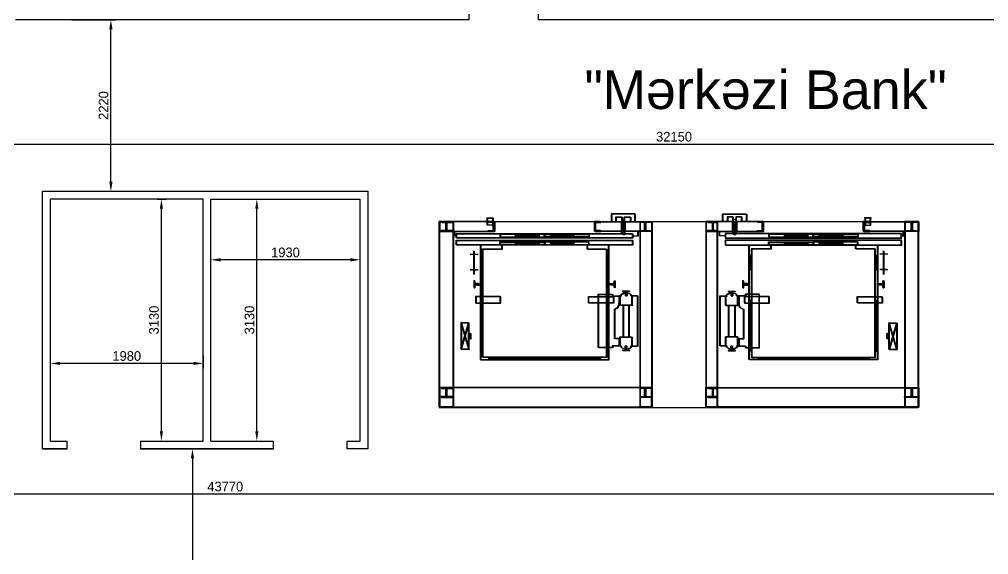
# Model space of a CAD drawing. Header units: millimetres. Extents: x 1179129 to 1254729, y -52846 to 614.
# Drawn here: x 1205287 to 1217835, y -29278 to -22354 of the extents above; entities that cross this region are included whole.
import ezdxf

# ---------------------------------------------------------------- set-up
doc = ezdxf.new("R2010")
doc.units = ezdxf.units.MM

msp = doc.modelspace()

# ---------------------------------------------------------------- linework, layer by layer
at = {"color": 0, "lineweight": -2, "transparency": 16777216}
for p, q in [((1205966, -22358), (1206534, -22358)), ((1206472, -24453), (1206472, -22483)), ((1197812, -23967), (1229712, -23967)), ((1205966, -24578), (1206534, -24578)), ((1207071, -24678), (1207188, -24678)), ((1208203, -24678), (1208424, -24678)), ((1207126, -27683), (1207126, -24803)), ((1208361, -27683), (1208361, -24803)), ((1207767, -25442), (1207767, -25401)), ((1209572, -25464), (1207892, -25464)), ((1209697, -25442), (1209697, -25401)), ((1205687, -26702), (1205687, -26867)), ((1207667, -26702), (1207667, -26867)), ((1207542, -26804), (1205812, -26804)), ((1207071, -27808), (1207188, -27808)), ((1208203, -27808), (1208424, -27808)), ((1207293, -27908), (1207590, -27908)), ((1207528, -28033), (1207528, -31613)), ((1186192, -28493), (1229712, -28493))]:
    msp.add_line(p, q, dxfattribs=at)
for p, q in [((1210722, -24969), (1210897, -24969)), ((1210722, -27366), (1210722, -24969)), ((1211317, -24969), (1210722, -24969)), ((1210722, -24969), (1210722, -25094)), ((1210897, -24969), (1210747, -24969)), ((1210747, -24969), (1210747, -24979)), ((1210897, -24969), (1210897, -27366)), ((1210897, -24979), (1210897, -24969)), ((1211432, -24969), (1211317, -24969)), ((1211333, -24922), (1211421, -24922)), ((1211333, -24922), (1211421, -24922)), ((1211342, -25014), (1211342, -24922)), ((1211342, -24925), (1211429, -24925)), ((1211342, -24925), (1211429, -24925)), ((1211350, -25018), (1211350, -24925)), ((1211357, -24979), (1211357, -24969)), ((1211357, -24969), (1211432, -24969)), ((1211412, -24928), (1211412, -25014)), ((1211420, -24932), (1211420, -25018)), ((1211432, -25094), (1211432, -24969)), ((1211432, -24969), (1211432, -25094)), ((1212732, -25094), (1212732, -24969)), ((1212732, -24969), (1213472, -24969)), ((1212807, -24969), (1212732, -24969)), ((1212732, -24969), (1212732, -25094)), ((1212807, -24979), (1212807, -24969)), ((1213255, -24869), (1212948, -24869)), ((1212948, -24869), (1212948, -24969)), ((1213263, -24873), (1212956, -24873)), ((1212956, -24873), (1212956, -24973)), ((1213009, -24969), (1213009, -24908)), ((1213009, -24908), (1213084, -24908)), ((1213017, -24973), (1213017, -24911)), ((1213017, -24911), (1213093, -24911)), ((1213127, -24969), (1213077, -24969)), ((1213077, -24969), (1213077, -25094)), ((1213127, -25094), (1213077, -24969)), ((1213077, -25094), (1213127, -24969)), ((1213083, -25094), (1213083, -24969)), ((1213084, -24908), (1213084, -24969)), ((1213084, -24941), (1213119, -24941)), ((1213093, -24911), (1213093, -24973)), ((1213093, -24944), (1213127, -24944)), ((1213102, -24969), (1213102, -25094)), ((1213119, -24970), (1213119, -24908)), ((1213119, -24908), (1213194, -24908)), ((1213121, -25094), (1213121, -24969)), ((1213127, -24973), (1213127, -24911)), ((1213127, -24911), (1213203, -24911)), ((1213127, -25094), (1213127, -24969)), ((1213194, -24908), (1213194, -24969)), ((1213203, -24911), (1213203, -24973)), ((1213255, -24969), (1213255, -24869)), ((1213263, -24973), (1213263, -24873)), ((1213322, -24969), (1213472, -24969)), ((1213322, -27366), (1213322, -24969)), ((1213322, -24979), (1213322, -24969)), ((1213322, -24969), (1213447, -24969)), ((1213447, -24969), (1213447, -24979)), ((1213472, -24969), (1213472, -25094)), ((1213472, -24969), (1213472, -27366)), ((1214912, -24969), (1214172, -24969)), ((1214172, -24969), (1214172, -25094)), ((1214322, -24969), (1214172, -24969)), ((1214172, -24969), (1214172, -27366)), ((1214322, -24969), (1214197, -24969)), ((1214197, -24969), (1214197, -24979)), ((1214322, -27366), (1214322, -24969)), ((1214322, -24979), (1214322, -24969)), ((1214389, -24969), (1214389, -24869)), ((1214389, -24869), (1214696, -24869)), ((1214397, -24973), (1214397, -24873)), ((1214397, -24873), (1214704, -24873)), ((1214525, -24908), (1214450, -24908)), ((1214450, -24908), (1214450, -24969)), ((1214534, -24911), (1214458, -24911)), ((1214458, -24911), (1214458, -24973)), ((1214517, -24969), (1214567, -24969)), ((1214517, -25094), (1214517, -24969)), ((1214517, -25094), (1214567, -24969)), ((1214567, -25094), (1214517, -24969)), ((1214523, -25094), (1214523, -24969)), ((1214525, -24970), (1214525, -24908)), ((1214560, -24941), (1214525, -24941)), ((1214534, -24973), (1214534, -24911)), ((1214568, -24944), (1214534, -24944)), ((1214543, -24969), (1214543, -25094)), ((1214635, -24908), (1214560, -24908)), ((1214560, -24908), (1214560, -24969)), ((1214561, -25094), (1214561, -24969)), ((1214567, -24969), (1214567, -25094)), ((1214644, -24911), (1214568, -24911)), ((1214568, -24911), (1214568, -24973)), ((1214635, -24969), (1214635, -24908)), ((1214644, -24973), (1214644, -24911)), ((1214696, -24869), (1214696, -24969)), ((1214704, -24873), (1214704, -24973)), ((1214837, -24979), (1214837, -24969)), ((1214837, -24969), (1214912, -24969)), ((1214912, -25094), (1214912, -24969)), ((1214912, -24969), (1214912, -25094)), ((1216212, -25094), (1216212, -24969)), ((1216212, -24969), (1216327, -24969)), ((1216287, -24969), (1216212, -24969)), ((1216212, -24969), (1216212, -25094)), ((1216311, -24922), (1216223, -24922)), ((1216311, -24922), (1216223, -24922)), ((1216319, -24925), (1216232, -24925)), ((1216319, -24925), (1216232, -24925)), ((1216232, -24928), (1216232, -25014)), ((1216240, -24932), (1216240, -25018)), ((1216287, -24979), (1216287, -24969)), ((1216302, -25014), (1216302, -24922)), ((1216310, -25018), (1216310, -24925)), ((1216327, -24969), (1216922, -24969)), ((1216922, -24969), (1216747, -24969)), ((1216747, -24969), (1216747, -27366)), ((1216747, -24979), (1216747, -24969)), ((1216747, -24969), (1216897, -24969)), ((1216897, -24969), (1216897, -24979)), ((1216922, -27366), (1216922, -24969)), ((1216922, -24969), (1216922, -25094)), ((1210722, -25094), (1211432, -25094)), ((1210730, -24973), (1210905, -24973)), ((1210730, -27369), (1210730, -24973)), ((1211325, -24973), (1210730, -24973)), ((1210730, -24973), (1210730, -25098)), ((1210747, -24979), (1210805, -24979)), ((1210805, -25084), (1210747, -25084)), ((1210747, -25084), (1210747, -25094)), ((1210747, -25094), (1210897, -25094)), ((1210905, -24973), (1210755, -24973)), ((1210755, -24973), (1210755, -24983)), ((1210755, -24983), (1210813, -24983)), ((1210813, -25088), (1210755, -25088)), ((1210755, -25088), (1210755, -25098)), ((1210805, -24979), (1210805, -25084)), ((1210813, -24983), (1210813, -25088)), ((1210815, -25084), (1210815, -24979)), ((1210815, -24979), (1210897, -24979)), ((1210897, -25084), (1210815, -25084)), ((1210823, -25088), (1210823, -24983)), ((1210823, -24983), (1210905, -24983)), ((1210905, -25088), (1210823, -25088)), ((1210897, -25094), (1210897, -25084)), ((1210905, -24973), (1210905, -27369)), ((1210905, -24983), (1210905, -24973)), ((1210905, -25098), (1210905, -25088)), ((1210915, -25152), (1210915, -25094)), ((1211440, -24973), (1211325, -24973)), ((1211412, -25014), (1211342, -25014)), ((1211420, -25018), (1211350, -25018)), ((1211422, -24979), (1211357, -24979)), ((1211357, -25084), (1211422, -25084)), ((1211357, -25094), (1211357, -25084)), ((1211432, -25094), (1211357, -25094)), ((1211365, -24983), (1211365, -24973)), ((1211365, -24973), (1211440, -24973)), ((1211430, -24983), (1211365, -24983)), ((1211365, -25088), (1211430, -25088)), ((1211365, -25098), (1211365, -25088)), ((1211422, -25084), (1211422, -24979)), ((1211430, -25088), (1211430, -24983)), ((1211440, -25098), (1211440, -24973)), ((1211440, -24973), (1211440, -25098)), ((1213472, -25094), (1212732, -25094)), ((1212732, -25094), (1212807, -25094)), ((1212740, -25098), (1212740, -24973)), ((1212740, -24973), (1213480, -24973)), ((1212815, -24973), (1212740, -24973)), ((1212740, -24973), (1212740, -25098)), ((1212742, -25084), (1212742, -24979)), ((1212742, -24979), (1212807, -24979)), ((1212807, -25084), (1212742, -25084)), ((1212750, -25088), (1212750, -24983)), ((1212750, -24983), (1212815, -24983)), ((1212815, -25088), (1212750, -25088)), ((1212807, -25094), (1212807, -25084)), ((1212815, -24983), (1212815, -24973)), ((1212815, -25098), (1212815, -25088)), ((1213077, -25094), (1213127, -25094)), ((1213083, -25118), (1213083, -25094)), ((1213135, -24973), (1213085, -24973)), ((1213085, -24973), (1213085, -25098)), ((1213135, -25098), (1213085, -24973)), ((1213085, -25098), (1213135, -24973)), ((1213091, -25098), (1213091, -24973)), ((1213110, -24973), (1213110, -25098)), ((1213121, -25118), (1213121, -25094)), ((1213129, -25098), (1213129, -24973)), ((1213135, -25098), (1213135, -24973)), ((1213295, -25152), (1213295, -25094)), ((1213380, -24979), (1213322, -24979)), ((1213322, -25094), (1213322, -25084)), ((1213322, -25084), (1213380, -25084)), ((1213447, -25094), (1213322, -25094)), ((1213330, -24973), (1213480, -24973)), ((1213330, -27369), (1213330, -24973)), ((1213330, -24983), (1213330, -24973)), ((1213330, -24973), (1213455, -24973)), ((1213388, -24983), (1213330, -24983)), ((1213330, -25098), (1213330, -25088)), ((1213330, -25088), (1213388, -25088)), ((1213380, -25084), (1213380, -24979)), ((1213388, -25088), (1213388, -24983)), ((1213447, -24979), (1213390, -24979)), ((1213390, -24979), (1213390, -25084)), ((1213390, -25084), (1213447, -25084)), ((1213455, -24983), (1213398, -24983)), ((1213398, -24983), (1213398, -25088)), ((1213398, -25088), (1213455, -25088)), ((1213447, -25084), (1213447, -25094)), ((1213455, -24973), (1213455, -24983)), ((1213455, -25088), (1213455, -25098)), ((1213480, -24973), (1213480, -25098)), ((1213480, -24973), (1213480, -27369)), ((1214180, -24973), (1213480, -24973)), ((1214172, -25094), (1214912, -25094)), ((1214920, -24973), (1214180, -24973)), ((1214180, -24973), (1214180, -25098)), ((1214330, -24973), (1214180, -24973)), ((1214180, -24973), (1214180, -27369)), ((1214197, -24979), (1214255, -24979)), ((1214255, -25084), (1214197, -25084)), ((1214197, -25084), (1214197, -25094)), ((1214197, -25094), (1214322, -25094)), ((1214330, -24973), (1214205, -24973)), ((1214205, -24973), (1214205, -24983)), ((1214205, -24983), (1214263, -24983)), ((1214263, -25088), (1214205, -25088)), ((1214205, -25088), (1214205, -25098)), ((1214255, -24979), (1214255, -25084)), ((1214263, -24983), (1214263, -25088)), ((1214265, -25084), (1214265, -24979)), ((1214265, -24979), (1214322, -24979)), ((1214322, -25084), (1214265, -25084)), ((1214273, -25088), (1214273, -24983)), ((1214273, -24983), (1214330, -24983)), ((1214330, -25088), (1214273, -25088)), ((1214322, -25094), (1214322, -25084)), ((1214330, -27369), (1214330, -24973)), ((1214330, -24983), (1214330, -24973)), ((1214330, -25098), (1214330, -25088)), ((1214349, -25152), (1214349, -25094)), ((1214567, -25094), (1214517, -25094)), ((1214523, -25118), (1214523, -25094)), ((1214525, -24973), (1214575, -24973)), ((1214525, -25098), (1214525, -24973)), ((1214525, -25098), (1214575, -24973)), ((1214575, -25098), (1214525, -24973)), ((1214531, -25098), (1214531, -24973)), ((1214551, -24973), (1214551, -25098)), ((1214561, -25118), (1214561, -25094)), ((1214569, -25098), (1214569, -24973)), ((1214575, -24973), (1214575, -25098)), ((1214902, -24979), (1214837, -24979)), ((1214837, -25084), (1214902, -25084)), ((1214837, -25094), (1214837, -25084)), ((1214912, -25094), (1214837, -25094)), ((1214845, -24983), (1214845, -24973)), ((1214845, -24973), (1214920, -24973)), ((1214910, -24983), (1214845, -24983)), ((1214845, -25088), (1214910, -25088)), ((1214845, -25098), (1214845, -25088)), ((1214902, -25084), (1214902, -24979)), ((1214910, -25088), (1214910, -24983)), ((1214920, -25098), (1214920, -24973)), ((1214920, -24973), (1214920, -25098)), ((1216922, -25094), (1216212, -25094)), ((1216212, -25094), (1216287, -25094)), ((1216220, -25098), (1216220, -24973)), ((1216220, -24973), (1216335, -24973)), ((1216295, -24973), (1216220, -24973)), ((1216220, -24973), (1216220, -25098)), ((1216222, -25084), (1216222, -24979)), ((1216222, -24979), (1216287, -24979)), ((1216287, -25084), (1216222, -25084)), ((1216230, -25088), (1216230, -24983)), ((1216230, -24983), (1216295, -24983)), ((1216295, -25088), (1216230, -25088)), ((1216232, -25014), (1216302, -25014)), ((1216240, -25018), (1216310, -25018)), ((1216287, -25094), (1216287, -25084)), ((1216295, -24983), (1216295, -24973)), ((1216295, -25098), (1216295, -25088)), ((1216335, -24973), (1216930, -24973)), ((1216729, -25152), (1216729, -25094)), ((1216830, -24979), (1216747, -24979)), ((1216747, -25094), (1216747, -25084)), ((1216747, -25084), (1216830, -25084)), ((1216897, -25094), (1216747, -25094)), ((1216930, -24973), (1216755, -24973)), ((1216755, -24973), (1216755, -27369)), ((1216755, -24983), (1216755, -24973)), ((1216755, -24973), (1216905, -24973)), ((1216838, -24983), (1216755, -24983)), ((1216755, -25098), (1216755, -25088)), ((1216755, -25088), (1216838, -25088)), ((1216830, -25084), (1216830, -24979)), ((1216838, -25088), (1216838, -24983)), ((1216897, -24979), (1216840, -24979)), ((1216840, -24979), (1216840, -25084)), ((1216840, -25084), (1216897, -25084)), ((1216905, -24983), (1216848, -24983)), ((1216848, -24983), (1216848, -25088)), ((1216848, -25088), (1216905, -25088)), ((1216897, -25084), (1216897, -25094)), ((1216905, -24973), (1216905, -24983)), ((1216905, -25088), (1216905, -25098)), ((1216930, -27369), (1216930, -24973)), ((1216930, -24973), (1216930, -25098)), ((1210730, -25098), (1211440, -25098)), ((1210755, -25098), (1210905, -25098)), ((1210942, -25152), (1210915, -25152)), ((1210923, -25155), (1210923, -25098)), ((1210950, -25155), (1210923, -25155)), ((1210942, -25179), (1210942, -25124)), ((1210942, -25124), (1213222, -25124)), ((1213222, -25179), (1210942, -25179)), ((1210942, -25269), (1210942, -25209)), ((1210942, -25209), (1213222, -25209)), ((1210950, -25183), (1210950, -25128)), ((1210950, -25128), (1213230, -25128)), ((1213230, -25183), (1210950, -25183)), ((1210950, -25273), (1210950, -25213)), ((1210950, -25213), (1213230, -25213)), ((1211440, -25098), (1211365, -25098)), ((1212080, -25133), (1211507, -25133)), ((1211507, -25133), (1211507, -25165)), ((1211507, -25165), (1212080, -25165)), ((1212088, -25137), (1211515, -25137)), ((1211515, -25137), (1211515, -25169)), ((1211515, -25169), (1212088, -25169)), ((1211706, -25133), (1211706, -25165)), ((1211706, -25147), (1212006, -25147)), ((1211706, -25149), (1212006, -25149)), ((1211706, -25152), (1212006, -25152)), ((1211714, -25137), (1211714, -25169)), ((1211714, -25150), (1212014, -25150)), ((1211714, -25153), (1212014, -25153)), ((1211714, -25155), (1212014, -25155)), ((1212006, -25133), (1212006, -25165)), ((1212014, -25137), (1212014, -25169)), ((1212080, -25165), (1212080, -25133)), ((1212085, -25165), (1212085, -25133)), ((1212085, -25133), (1212657, -25133)), ((1212657, -25165), (1212085, -25165)), ((1212088, -25169), (1212088, -25137)), ((1212093, -25169), (1212093, -25137)), ((1212093, -25137), (1212665, -25137)), ((1212665, -25169), (1212093, -25169)), ((1212158, -25133), (1212158, -25165)), ((1212458, -25147), (1212158, -25147)), ((1212158, -25149), (1212458, -25149)), ((1212458, -25152), (1212158, -25152)), ((1212166, -25137), (1212166, -25169)), ((1212466, -25150), (1212166, -25150)), ((1212166, -25153), (1212466, -25153)), ((1212466, -25155), (1212166, -25155)), ((1212458, -25133), (1212458, -25165)), ((1212466, -25137), (1212466, -25169)), ((1212657, -25133), (1212657, -25165)), ((1212665, -25137), (1212665, -25169)), ((1213480, -25098), (1212740, -25098)), ((1212740, -25098), (1212815, -25098)), ((1213085, -25098), (1213135, -25098)), ((1213091, -25121), (1213091, -25098)), ((1213129, -25121), (1213129, -25098)), ((1213222, -25124), (1213222, -25179)), ((1213222, -25152), (1213295, -25152)), ((1213222, -25209), (1213222, -25269)), ((1213230, -25128), (1213230, -25183)), ((1213230, -25155), (1213304, -25155)), ((1213230, -25213), (1213230, -25273)), ((1213304, -25155), (1213304, -25098)), ((1213455, -25098), (1213330, -25098)), ((1214180, -25098), (1214920, -25098)), ((1214205, -25098), (1214330, -25098)), ((1214422, -25152), (1214349, -25152)), ((1214357, -25155), (1214357, -25098)), ((1214430, -25155), (1214357, -25155)), ((1214422, -25124), (1214422, -25179)), ((1216702, -25124), (1214422, -25124)), ((1214422, -25179), (1216702, -25179)), ((1214422, -25209), (1214422, -25269)), ((1216702, -25209), (1214422, -25209)), ((1214430, -25128), (1214430, -25183)), ((1216710, -25128), (1214430, -25128)), ((1214430, -25183), (1216710, -25183)), ((1214430, -25213), (1214430, -25273)), ((1216710, -25213), (1214430, -25213)), ((1214575, -25098), (1214525, -25098)), ((1214531, -25121), (1214531, -25098)), ((1214569, -25121), (1214569, -25098)), ((1214920, -25098), (1214845, -25098)), ((1215560, -25133), (1214987, -25133)), ((1214987, -25133), (1214987, -25165)), ((1214987, -25165), (1215560, -25165)), ((1215568, -25137), (1214995, -25137)), ((1214995, -25137), (1214995, -25169)), ((1214995, -25169), (1215568, -25169)), ((1215186, -25133), (1215186, -25165)), ((1215186, -25147), (1215486, -25147)), ((1215486, -25149), (1215186, -25149)), ((1215186, -25152), (1215486, -25152)), ((1215194, -25137), (1215194, -25169)), ((1215194, -25150), (1215494, -25150)), ((1215494, -25153), (1215194, -25153)), ((1215194, -25155), (1215494, -25155)), ((1215486, -25133), (1215486, -25165)), ((1215494, -25137), (1215494, -25169)), ((1215560, -25165), (1215560, -25133)), ((1215565, -25165), (1215565, -25133)), ((1215565, -25133), (1216137, -25133)), ((1216137, -25165), (1215565, -25165)), ((1215568, -25169), (1215568, -25137)), ((1215573, -25169), (1215573, -25137)), ((1215573, -25137), (1216145, -25137)), ((1216145, -25169), (1215573, -25169)), ((1215638, -25133), (1215638, -25165)), ((1215938, -25147), (1215638, -25147)), ((1215938, -25149), (1215638, -25149)), ((1215938, -25152), (1215638, -25152)), ((1215646, -25137), (1215646, -25169)), ((1215946, -25150), (1215646, -25150)), ((1215946, -25153), (1215646, -25153)), ((1215946, -25155), (1215646, -25155)), ((1215938, -25133), (1215938, -25165)), ((1215946, -25137), (1215946, -25169)), ((1216137, -25133), (1216137, -25165)), ((1216145, -25137), (1216145, -25169)), ((1216930, -25098), (1216220, -25098)), ((1216220, -25098), (1216295, -25098)), ((1216702, -25179), (1216702, -25124)), ((1216702, -25152), (1216729, -25152)), ((1216702, -25269), (1216702, -25209)), ((1216710, -25183), (1216710, -25128)), ((1216710, -25155), (1216738, -25155)), ((1216710, -25273), (1216710, -25213)), ((1216738, -25155), (1216738, -25098)), ((1216905, -25098), (1216755, -25098)), ((1213222, -25269), (1210942, -25269)), ((1213230, -25273), (1210950, -25273)), ((1211251, -25269), (1211251, -26754)), ((1211259, -25273), (1211259, -26758)), ((1211282, -26724), (1211282, -25324)), ((1211282, -25324), (1211532, -25324)), ((1211290, -26728), (1211290, -25328)), ((1211290, -25328), (1211540, -25328)), ((1211507, -25233), (1212080, -25233)), ((1211507, -25265), (1211507, -25233)), ((1212080, -25265), (1211507, -25265)), ((1211515, -25237), (1212088, -25237)), ((1211515, -25269), (1211515, -25237)), ((1212088, -25269), (1211515, -25269)), ((1211532, -25324), (1211532, -25269)), ((1211540, -25328), (1211540, -25273)), ((1211706, -25233), (1211706, -25265)), ((1211706, -25247), (1212006, -25247)), ((1211706, -25249), (1212006, -25249)), ((1211706, -25252), (1212006, -25252)), ((1211714, -25237), (1211714, -25269)), ((1211714, -25250), (1212014, -25250)), ((1211714, -25253), (1212014, -25253)), ((1211714, -25255), (1212014, -25255)), ((1212006, -25233), (1212006, -25265)), ((1212014, -25237), (1212014, -25269)), ((1212080, -25233), (1212080, -25265)), ((1212657, -25233), (1212085, -25233)), ((1212085, -25233), (1212085, -25265)), ((1212085, -25265), (1212657, -25265)), ((1212088, -25237), (1212088, -25269)), ((1212665, -25237), (1212093, -25237)), ((1212093, -25237), (1212093, -25269)), ((1212093, -25269), (1212665, -25269)), ((1212158, -25233), (1212158, -25265)), ((1212458, -25247), (1212158, -25247)), ((1212158, -25249), (1212458, -25249)), ((1212458, -25252), (1212158, -25252)), ((1212166, -25237), (1212166, -25269)), ((1212466, -25250), (1212166, -25250)), ((1212166, -25253), (1212466, -25253)), ((1212466, -25255), (1212166, -25255)), ((1212458, -25233), (1212458, -25265)), ((1212466, -25237), (1212466, -25269)), ((1212632, -25269), (1212632, -25324)), ((1212632, -25324), (1212882, -25324)), ((1212640, -25273), (1212640, -25328)), ((1212640, -25328), (1212890, -25328)), ((1212657, -25265), (1212657, -25233)), ((1212665, -25269), (1212665, -25237)), ((1212882, -25324), (1212882, -25912)), ((1212890, -25328), (1212890, -25916)), ((1212913, -25912), (1212913, -25269)), ((1212921, -25916), (1212921, -25273)), ((1214422, -25269), (1216702, -25269)), ((1214430, -25273), (1216710, -25273)), ((1214731, -25912), (1214731, -25269)), ((1214739, -25916), (1214739, -25273)), ((1215012, -25324), (1214762, -25324)), ((1214762, -25324), (1214762, -25912)), ((1215020, -25328), (1214770, -25328)), ((1214770, -25328), (1214770, -25916)), ((1214987, -25233), (1215560, -25233)), ((1214987, -25265), (1214987, -25233)), ((1215560, -25265), (1214987, -25265)), ((1214995, -25237), (1215568, -25237)), ((1214995, -25269), (1214995, -25237)), ((1215568, -25269), (1214995, -25269)), ((1215012, -25269), (1215012, -25324)), ((1215020, -25273), (1215020, -25328)), ((1215186, -25233), (1215186, -25265)), ((1215186, -25247), (1215486, -25247)), ((1215486, -25249), (1215186, -25249)), ((1215186, -25252), (1215486, -25252)), ((1215194, -25237), (1215194, -25269)), ((1215194, -25250), (1215494, -25250)), ((1215494, -25253), (1215194, -25253)), ((1215194, -25255), (1215494, -25255)), ((1215486, -25233), (1215486, -25265)), ((1215494, -25237), (1215494, -25269)), ((1215560, -25233), (1215560, -25265)), ((1216137, -25233), (1215565, -25233)), ((1215565, -25233), (1215565, -25265)), ((1215565, -25265), (1216137, -25265)), ((1215568, -25237), (1215568, -25269)), ((1216145, -25237), (1215573, -25237)), ((1215573, -25237), (1215573, -25269)), ((1215573, -25269), (1216145, -25269)), ((1215638, -25233), (1215638, -25265)), ((1215938, -25247), (1215638, -25247)), ((1215938, -25249), (1215638, -25249)), ((1215938, -25252), (1215638, -25252)), ((1215646, -25237), (1215646, -25269)), ((1215946, -25250), (1215646, -25250)), ((1215946, -25253), (1215646, -25253)), ((1215946, -25255), (1215646, -25255)), ((1215938, -25233), (1215938, -25265)), ((1215946, -25237), (1215946, -25269)), ((1216112, -25324), (1216112, -25269)), ((1216362, -25324), (1216112, -25324)), ((1216120, -25328), (1216120, -25273)), ((1216370, -25328), (1216120, -25328)), ((1216137, -25265), (1216137, -25233)), ((1216145, -25269), (1216145, -25237)), ((1216362, -26724), (1216362, -25324)), ((1216370, -26728), (1216370, -25328)), ((1216393, -25269), (1216393, -26754)), ((1216401, -25273), (1216401, -26758)), ((1211124, -25389), (1211219, -25389)), ((1211132, -25393), (1211227, -25393)), ((1211171, -25653), (1211171, -25349)), ((1211179, -25656), (1211179, -25352)), ((1211282, -25404), (1211251, -25404)), ((1211290, -25408), (1211259, -25408)), ((1211262, -25404), (1211262, -25588)), ((1211267, -25404), (1211267, -25588)), ((1211270, -25408), (1211270, -25592)), ((1211272, -25404), (1211272, -25588)), ((1211275, -25408), (1211275, -25592)), ((1211280, -25408), (1211280, -25592)), ((1212882, -25404), (1212913, -25404)), ((1212890, -25408), (1212921, -25408)), ((1212893, -25404), (1212893, -25588)), ((1212898, -25404), (1212898, -25588)), ((1212901, -25408), (1212901, -25592)), ((1212903, -25404), (1212903, -25588)), ((1212906, -25408), (1212906, -25592)), ((1212911, -25408), (1212911, -25592)), ((1214762, -25404), (1214731, -25404)), ((1214770, -25408), (1214739, -25408)), ((1214742, -25404), (1214742, -25588)), ((1214747, -25404), (1214747, -25588)), ((1214750, -25408), (1214750, -25592)), ((1214752, -25404), (1214752, -25588)), ((1214755, -25408), (1214755, -25592)), ((1214760, -25408), (1214760, -25592)), ((1216362, -25404), (1216393, -25404)), ((1216370, -25408), (1216401, -25408)), ((1216373, -25404), (1216373, -25588)), ((1216378, -25404), (1216378, -25588)), ((1216381, -25408), (1216381, -25592)), ((1216383, -25404), (1216383, -25588)), ((1216386, -25408), (1216386, -25592)), ((1216391, -25408), (1216391, -25592)), ((1216521, -25389), (1216426, -25389)), ((1216529, -25393), (1216434, -25393)), ((1216473, -25653), (1216473, -25349)), ((1216481, -25656), (1216481, -25352)), ((1211124, -25589), (1211219, -25589)), ((1211132, -25593), (1211227, -25593)), ((1211282, -25588), (1211251, -25588)), ((1211290, -25592), (1211259, -25592)), ((1212882, -25588), (1212913, -25588)), ((1212890, -25592), (1212921, -25592)), ((1214762, -25588), (1214731, -25588)), ((1214770, -25592), (1214739, -25592)), ((1216362, -25588), (1216393, -25588)), ((1216370, -25592), (1216401, -25592)), ((1216521, -25589), (1216426, -25589)), ((1216529, -25593), (1216434, -25593)), ((1211175, -25735), (1211170, -25735)), ((1211170, -25735), (1211170, -25824)), ((1211170, -25824), (1211175, -25824)), ((1211183, -25738), (1211178, -25738)), ((1211178, -25738), (1211178, -25827)), ((1211181, -25771), (1211178, -25738)), ((1211178, -25821), (1211181, -25788)), ((1211178, -25827), (1211183, -25827)), ((1211195, -25775), (1211185, -25775)), ((1211185, -25784), (1211195, -25784)), ((1211189, -25774), (1211186, -25741)), ((1211186, -25824), (1211189, -25791)), ((1211203, -25778), (1211193, -25778)), ((1211193, -25787), (1211203, -25787)), ((1211231, -25771), (1211199, -25771)), ((1211199, -25787), (1211231, -25787)), ((1211239, -25775), (1211207, -25775)), ((1211207, -25791), (1211239, -25791)), ((1211232, -25772), (1211231, -25771)), ((1211231, -25787), (1211232, -25786)), ((1211232, -25786), (1211232, -25772)), ((1211240, -25776), (1211239, -25775)), ((1211239, -25791), (1211240, -25790)), ((1211240, -25790), (1211240, -25776)), ((1212932, -25772), (1212933, -25771)), ((1212932, -25786), (1212932, -25772)), ((1212933, -25787), (1212932, -25786)), ((1212933, -25771), (1212965, -25771)), ((1212965, -25787), (1212933, -25787)), ((1212940, -25776), (1212941, -25775)), ((1212940, -25790), (1212940, -25776)), ((1212941, -25791), (1212940, -25790)), ((1212941, -25775), (1212974, -25775)), ((1212974, -25791), (1212941, -25791)), ((1212969, -25775), (1212980, -25775)), ((1212980, -25784), (1212969, -25784)), ((1212978, -25778), (1212988, -25778)), ((1212988, -25787), (1212978, -25787)), ((1212984, -25771), (1212986, -25738)), ((1212986, -25821), (1212984, -25788)), ((1212989, -25735), (1212994, -25735)), ((1212994, -25824), (1212989, -25824)), ((1212992, -25774), (1212994, -25741)), ((1212994, -25824), (1212992, -25791)), ((1212994, -25735), (1212994, -25824)), ((1212997, -25738), (1213002, -25738)), ((1213002, -25827), (1212997, -25827)), ((1213002, -25738), (1213002, -25827)), ((1214655, -25735), (1214650, -25735)), ((1214650, -25735), (1214650, -25824)), ((1214650, -25824), (1214655, -25824)), ((1214663, -25738), (1214658, -25738)), ((1214658, -25738), (1214658, -25827)), ((1214661, -25771), (1214658, -25738)), ((1214658, -25821), (1214661, -25788)), ((1214658, -25827), (1214663, -25827)), ((1214675, -25775), (1214665, -25775)), ((1214665, -25784), (1214675, -25784)), ((1214669, -25774), (1214666, -25741)), ((1214666, -25824), (1214669, -25791)), ((1214683, -25778), (1214673, -25778)), ((1214673, -25787), (1214683, -25787)), ((1214711, -25771), (1214679, -25771)), ((1214679, -25787), (1214711, -25787)), ((1214719, -25775), (1214687, -25775)), ((1214687, -25791), (1214719, -25791)), ((1214712, -25772), (1214711, -25771)), ((1214711, -25787), (1214712, -25786)), ((1214712, -25786), (1214712, -25772)), ((1214720, -25776), (1214719, -25775)), ((1214719, -25791), (1214720, -25790)), ((1214720, -25790), (1214720, -25776)), ((1216412, -25772), (1216413, -25771)), ((1216412, -25786), (1216412, -25772)), ((1216413, -25787), (1216412, -25786)), ((1216413, -25771), (1216445, -25771)), ((1216445, -25787), (1216413, -25787)), ((1216420, -25776), (1216421, -25775)), ((1216420, -25790), (1216420, -25776)), ((1216421, -25791), (1216420, -25790)), ((1216421, -25775), (1216454, -25775)), ((1216454, -25791), (1216421, -25791)), ((1216449, -25775), (1216460, -25775)), ((1216460, -25784), (1216449, -25784)), ((1216458, -25778), (1216468, -25778)), ((1216468, -25787), (1216458, -25787)), ((1216464, -25771), (1216466, -25738)), ((1216466, -25821), (1216464, -25788)), ((1216469, -25735), (1216474, -25735)), ((1216474, -25824), (1216469, -25824)), ((1216472, -25774), (1216474, -25741)), ((1216474, -25824), (1216472, -25791)), ((1216474, -25735), (1216474, -25824)), ((1216477, -25738), (1216482, -25738)), ((1216482, -25827), (1216477, -25827)), ((1216482, -25738), (1216482, -25827)), ((1211511, -25938), (1211191, -25938)), ((1211191, -25938), (1211191, -26021)), ((1211519, -25941), (1211199, -25941)), ((1211199, -25941), (1211199, -26024)), ((1211511, -26021), (1211511, -25938)), ((1211519, -26024), (1211519, -25941)), ((1212653, -25938), (1212973, -25938)), ((1212653, -26021), (1212653, -25938)), ((1212661, -25941), (1212981, -25941)), ((1212661, -26024), (1212661, -25941)), ((1212782, -26599), (1212782, -25909)), ((1212782, -25909), (1212962, -25909)), ((1212790, -26603), (1212790, -25913)), ((1212790, -25913), (1212971, -25913)), ((1212882, -25912), (1212882, -26596)), ((1212890, -25916), (1212890, -26600)), ((1212913, -26596), (1212913, -25912)), ((1212921, -26600), (1212921, -25916)), ((1212962, -25909), (1212962, -25929)), ((1212962, -25929), (1213048, -25929)), ((1212971, -25913), (1212971, -25933)), ((1212971, -25933), (1213056, -25933)), ((1212973, -25938), (1212973, -26021)), ((1212981, -25941), (1212981, -26024)), ((1213075, -25929), (1213048, -25929)), ((1213048, -25929), (1213048, -26021)), ((1213083, -25933), (1213056, -25933)), ((1213056, -25933), (1213056, -26025)), ((1213061, -26049), (1213061, -25929)), ((1213070, -26053), (1213070, -25933)), ((1213075, -25929), (1213075, -25914)), ((1213083, -25933), (1213083, -25917)), ((1213183, -25869), (1213093, -25869)), ((1213093, -25869), (1213093, -25872)), ((1213095, -25874), (1213131, -25877)), ((1213191, -25873), (1213101, -25873)), ((1213101, -25873), (1213101, -25875)), ((1213103, -25877), (1213139, -25881)), ((1213130, -25907), (1213130, -25925)), ((1213133, -25905), (1213132, -25905)), ((1213142, -25929), (1213134, -25929)), ((1213135, -25881), (1213135, -25903)), ((1213138, -25910), (1213138, -25929)), ((1213141, -25908), (1213140, -25908)), ((1213141, -25881), (1213141, -25903)), ((1213150, -25933), (1213142, -25933)), ((1213143, -25885), (1213143, -25906)), ((1213144, -25905), (1213143, -25905)), ((1213181, -25874), (1213145, -25877)), ((1213146, -25907), (1213146, -25925)), ((1213149, -25885), (1213149, -25906)), ((1213152, -25908), (1213151, -25908)), ((1213190, -25877), (1213153, -25881)), ((1213154, -25910), (1213154, -25929)), ((1213183, -25869), (1213183, -25872)), ((1213191, -25873), (1213191, -25875)), ((1213202, -25929), (1213202, -25914)), ((1213288, -25929), (1213202, -25929)), ((1213210, -25933), (1213210, -25917)), ((1213296, -25933), (1213210, -25933)), ((1213215, -26049), (1213215, -25929)), ((1213223, -26053), (1213223, -25933)), ((1213288, -26579), (1213288, -25929)), ((1213296, -26583), (1213296, -25933)), ((1214356, -26579), (1214356, -25929)), ((1214356, -25929), (1214443, -25929)), ((1214364, -26583), (1214364, -25933)), ((1214364, -25933), (1214451, -25933)), ((1214429, -26049), (1214429, -25929)), ((1214438, -26053), (1214438, -25933)), ((1214443, -25929), (1214443, -25914)), ((1214451, -25933), (1214451, -25917)), ((1214461, -25869), (1214551, -25869)), ((1214461, -25869), (1214461, -25872)), ((1214463, -25874), (1214499, -25877)), ((1214469, -25873), (1214559, -25873)), ((1214469, -25873), (1214469, -25875)), ((1214471, -25877), (1214507, -25881)), ((1214498, -25907), (1214498, -25925)), ((1214500, -25905), (1214501, -25905)), ((1214502, -25929), (1214510, -25929)), ((1214503, -25881), (1214503, -25903)), ((1214506, -25910), (1214506, -25929)), ((1214508, -25908), (1214509, -25908)), ((1214509, -25881), (1214509, -25903)), ((1214510, -25933), (1214518, -25933)), ((1214511, -25885), (1214511, -25906)), ((1214511, -25905), (1214512, -25905)), ((1214549, -25874), (1214513, -25877)), ((1214514, -25907), (1214514, -25925)), ((1214517, -25885), (1214517, -25906)), ((1214519, -25908), (1214520, -25908)), ((1214558, -25877), (1214521, -25881)), ((1214522, -25910), (1214522, -25929)), ((1214551, -25869), (1214551, -25872)), ((1214559, -25873), (1214559, -25875)), ((1214570, -25929), (1214570, -25914)), ((1214570, -25929), (1214596, -25929)), ((1214578, -25933), (1214578, -25917)), ((1214578, -25933), (1214604, -25933)), ((1214583, -26049), (1214583, -25929)), ((1214591, -26053), (1214591, -25933)), ((1214596, -25929), (1214596, -26021)), ((1214682, -25929), (1214596, -25929)), ((1214604, -25933), (1214604, -26025)), ((1214690, -25933), (1214604, -25933)), ((1214991, -25938), (1214671, -25938)), ((1214671, -25938), (1214671, -26021)), ((1214999, -25941), (1214679, -25941)), ((1214679, -25941), (1214679, -26024)), ((1214862, -25909), (1214682, -25909)), ((1214682, -25909), (1214682, -25929)), ((1214870, -25913), (1214690, -25913)), ((1214690, -25913), (1214690, -25933)), ((1214731, -26596), (1214731, -25912)), ((1214739, -26600), (1214739, -25916)), ((1214762, -25912), (1214762, -26596)), ((1214770, -25916), (1214770, -26600)), ((1214862, -26599), (1214862, -25909)), ((1214870, -26603), (1214870, -25913)), ((1214991, -26021), (1214991, -25938)), ((1214999, -26024), (1214999, -25941)), ((1216133, -26021), (1216133, -25938)), ((1216133, -25938), (1216453, -25938)), ((1216141, -26024), (1216141, -25941)), ((1216141, -25941), (1216461, -25941)), ((1216453, -25938), (1216453, -26021)), ((1216461, -25941), (1216461, -26024)), ((1211191, -26021), (1211511, -26021)), ((1211199, -26024), (1211519, -26024)), ((1211282, -25984), (1211251, -25984)), ((1211290, -25988), (1211259, -25988)), ((1211262, -25984), (1211262, -26644)), ((1211267, -25984), (1211267, -26644)), ((1211270, -25988), (1211270, -26648)), ((1211272, -25984), (1211272, -26644)), ((1211275, -25988), (1211275, -26648)), ((1211280, -25988), (1211280, -26648)), ((1212973, -26021), (1212653, -26021)), ((1212981, -26024), (1212661, -26024)), ((1212882, -25984), (1212913, -25984)), ((1212890, -25988), (1212921, -25988)), ((1212893, -25984), (1212893, -26644)), ((1212898, -25984), (1212898, -26644)), ((1212901, -25988), (1212901, -26648)), ((1212903, -25984), (1212903, -26644)), ((1212906, -25988), (1212906, -26648)), ((1212911, -25988), (1212911, -26648)), ((1213215, -26049), (1213061, -26049)), ((1213223, -26053), (1213070, -26053)), ((1213098, -26049), (1213098, -26459)), ((1213106, -26053), (1213106, -26463)), ((1213178, -26459), (1213178, -26049)), ((1213186, -26463), (1213186, -26053)), ((1214429, -26049), (1214583, -26049)), ((1214438, -26053), (1214591, -26053)), ((1214466, -26459), (1214466, -26049)), ((1214474, -26463), (1214474, -26053)), ((1214546, -26049), (1214546, -26459)), ((1214554, -26053), (1214554, -26463)), ((1214671, -26021), (1214991, -26021)), ((1214679, -26024), (1214999, -26024)), ((1214762, -25984), (1214731, -25984)), ((1214770, -25988), (1214739, -25988)), ((1214742, -25984), (1214742, -26644)), ((1214747, -25984), (1214747, -26644)), ((1214750, -25988), (1214750, -26648)), ((1214752, -25984), (1214752, -26644)), ((1214755, -25988), (1214755, -26648)), ((1214760, -25988), (1214760, -26648)), ((1216453, -26021), (1216133, -26021)), ((1216461, -26024), (1216141, -26024)), ((1216362, -25984), (1216393, -25984)), ((1216370, -25988), (1216401, -25988)), ((1216373, -25984), (1216373, -26644)), ((1216378, -25984), (1216378, -26644)), ((1216381, -25988), (1216381, -26648)), ((1216383, -25984), (1216383, -26644)), ((1216386, -25988), (1216386, -26648)), ((1216391, -25988), (1216391, -26648)), ((1212988, -26101), (1212988, -26481)), ((1212996, -26104), (1212996, -26485)), ((1214656, -26101), (1214656, -26481)), ((1214664, -26104), (1214664, -26485)), ((1211100, -26279), (1211003, -26279)), ((1211003, -26279), (1211100, -26619)), ((1211003, -26619), (1211100, -26279)), ((1211100, -26279), (1211003, -26279)), ((1211003, -26279), (1211003, -26619)), ((1211108, -26283), (1211012, -26283)), ((1211012, -26283), (1211108, -26623)), ((1211012, -26623), (1211108, -26283)), ((1211108, -26283), (1211012, -26283)), ((1211012, -26283), (1211012, -26623)), ((1211100, -26619), (1211100, -26279)), ((1211108, -26623), (1211108, -26283)), ((1216544, -26619), (1216544, -26279)), ((1216544, -26279), (1216641, -26279)), ((1216641, -26279), (1216544, -26619)), ((1216641, -26619), (1216544, -26279)), ((1216544, -26279), (1216641, -26279)), ((1216553, -26623), (1216553, -26283)), ((1216553, -26283), (1216649, -26283)), ((1216649, -26283), (1216553, -26623)), ((1216649, -26623), (1216553, -26283)), ((1216553, -26283), (1216649, -26283)), ((1216641, -26279), (1216641, -26619)), ((1216649, -26283), (1216649, -26623)), ((1211120, -26419), (1211120, -26480)), ((1211124, -26480), (1211124, -26419)), ((1211128, -26422), (1211128, -26483)), ((1211129, -26480), (1211129, -26419)), ((1211133, -26483), (1211133, -26422)), ((1211137, -26483), (1211137, -26422)), ((1213061, -26459), (1213215, -26459)), ((1213061, -26579), (1213061, -26459)), ((1213070, -26463), (1213223, -26463)), ((1213070, -26583), (1213070, -26463)), ((1213215, -26579), (1213215, -26459)), ((1213223, -26583), (1213223, -26463)), ((1214583, -26459), (1214429, -26459)), ((1214429, -26579), (1214429, -26459)), ((1214591, -26463), (1214438, -26463)), ((1214438, -26583), (1214438, -26463)), ((1214583, -26579), (1214583, -26459)), ((1214591, -26583), (1214591, -26463)), ((1216516, -26480), (1216516, -26419)), ((1216520, -26480), (1216520, -26419)), ((1216524, -26419), (1216524, -26480)), ((1216524, -26483), (1216524, -26422)), ((1216528, -26483), (1216528, -26422)), ((1216533, -26422), (1216533, -26483)), ((1212962, -26599), (1212782, -26599)), ((1212882, -26596), (1212882, -26724)), ((1212890, -26600), (1212890, -26728)), ((1212913, -26754), (1212913, -26596)), ((1212921, -26758), (1212921, -26600)), ((1213048, -26579), (1212962, -26579)), ((1212962, -26579), (1212962, -26599)), ((1213056, -26583), (1212971, -26583)), ((1212971, -26583), (1212971, -26603)), ((1213048, -26481), (1212988, -26481)), ((1213056, -26485), (1212996, -26485)), ((1213048, -26481), (1213048, -26579)), ((1213075, -26579), (1213048, -26579)), ((1213056, -26485), (1213056, -26583)), ((1213083, -26583), (1213056, -26583)), ((1213075, -26579), (1213075, -26595)), ((1213083, -26583), (1213083, -26598)), ((1213130, -26602), (1213130, -26583)), ((1213142, -26579), (1213134, -26579)), ((1213138, -26605), (1213138, -26587)), ((1213150, -26583), (1213142, -26583)), ((1213146, -26602), (1213146, -26583)), ((1213154, -26605), (1213154, -26587)), ((1213202, -26595), (1213202, -26579)), ((1213202, -26579), (1213288, -26579)), ((1213210, -26598), (1213210, -26583)), ((1213210, -26583), (1213296, -26583)), ((1214443, -26579), (1214356, -26579)), ((1214451, -26583), (1214364, -26583)), ((1214443, -26595), (1214443, -26579)), ((1214451, -26598), (1214451, -26583)), ((1214498, -26602), (1214498, -26583)), ((1214502, -26579), (1214510, -26579)), ((1214506, -26605), (1214506, -26587)), ((1214510, -26583), (1214518, -26583)), ((1214514, -26602), (1214514, -26583)), ((1214522, -26605), (1214522, -26587)), ((1214570, -26579), (1214596, -26579)), ((1214570, -26579), (1214570, -26595)), ((1214578, -26583), (1214604, -26583)), ((1214578, -26583), (1214578, -26598)), ((1214596, -26481), (1214596, -26579)), ((1214596, -26481), (1214656, -26481)), ((1214596, -26579), (1214682, -26579)), ((1214604, -26485), (1214604, -26583)), ((1214604, -26485), (1214664, -26485)), ((1214604, -26583), (1214690, -26583)), ((1214682, -26579), (1214682, -26599)), ((1214682, -26599), (1214862, -26599)), ((1214690, -26583), (1214690, -26603)), ((1214731, -26754), (1214731, -26596)), ((1214739, -26758), (1214739, -26600)), ((1214762, -26596), (1214762, -26724)), ((1214770, -26600), (1214770, -26728)), ((1211100, -26619), (1211003, -26619)), ((1211108, -26623), (1211012, -26623)), ((1211282, -26644), (1211251, -26644)), ((1211290, -26648), (1211259, -26648)), ((1212882, -26724), (1211282, -26724)), ((1211362, -26724), (1211362, -26754)), ((1212971, -26603), (1212790, -26603)), ((1212802, -26724), (1212802, -26754)), ((1212882, -26644), (1212913, -26644)), ((1212890, -26648), (1212921, -26648)), ((1213093, -26639), (1213093, -26637)), ((1213183, -26639), (1213093, -26639)), ((1213095, -26635), (1213131, -26631)), ((1213101, -26643), (1213101, -26640)), ((1213191, -26643), (1213101, -26643)), ((1213103, -26638), (1213139, -26635)), ((1213133, -26604), (1213132, -26604)), ((1213135, -26627), (1213135, -26606)), ((1213141, -26607), (1213140, -26607)), ((1213141, -26627), (1213141, -26606)), ((1213144, -26604), (1213143, -26604)), ((1213143, -26631), (1213143, -26609)), ((1213181, -26635), (1213145, -26631)), ((1213149, -26631), (1213149, -26609)), ((1213152, -26607), (1213151, -26607)), ((1213190, -26638), (1213153, -26635)), ((1213183, -26639), (1213183, -26637)), ((1213191, -26643), (1213191, -26640)), ((1214461, -26639), (1214461, -26637)), ((1214461, -26639), (1214551, -26639)), ((1214463, -26635), (1214499, -26631)), ((1214469, -26643), (1214469, -26640)), ((1214469, -26643), (1214559, -26643)), ((1214471, -26638), (1214507, -26635)), ((1214500, -26604), (1214501, -26604)), ((1214503, -26627), (1214503, -26606)), ((1214508, -26607), (1214509, -26607)), ((1214509, -26627), (1214509, -26606)), ((1214511, -26604), (1214512, -26604)), ((1214511, -26631), (1214511, -26609)), ((1214549, -26635), (1214513, -26631)), ((1214517, -26631), (1214517, -26609)), ((1214519, -26607), (1214520, -26607)), ((1214558, -26638), (1214521, -26635)), ((1214551, -26639), (1214551, -26637)), ((1214559, -26643), (1214559, -26640)), ((1214690, -26603), (1214870, -26603)), ((1214762, -26644), (1214731, -26644)), ((1214770, -26648), (1214739, -26648)), ((1214762, -26724), (1216362, -26724)), ((1214842, -26724), (1214842, -26754)), ((1216282, -26724), (1216282, -26754)), ((1216362, -26644), (1216393, -26644)), ((1216370, -26648), (1216401, -26648)), ((1216544, -26619), (1216641, -26619)), ((1216553, -26623), (1216649, -26623)), ((1211251, -26754), (1212913, -26754)), ((1211259, -26758), (1212921, -26758)), ((1212890, -26728), (1211290, -26728)), ((1211362, -26734), (1212802, -26734)), ((1211362, -26739), (1212802, -26739)), ((1211362, -26744), (1212802, -26744)), ((1211370, -26728), (1211370, -26758)), ((1211370, -26738), (1212810, -26738)), ((1211370, -26743), (1212810, -26743)), ((1211370, -26748), (1212810, -26748)), ((1212810, -26728), (1212810, -26758)), ((1216393, -26754), (1214731, -26754)), ((1216401, -26758), (1214739, -26758)), ((1214770, -26728), (1216370, -26728)), ((1216282, -26734), (1214842, -26734)), ((1216282, -26739), (1214842, -26739)), ((1216282, -26744), (1214842, -26744)), ((1214850, -26728), (1214850, -26758)), ((1216290, -26738), (1214850, -26738)), ((1216290, -26743), (1214850, -26743)), ((1216290, -26748), (1214850, -26748)), ((1216290, -26728), (1216290, -26758)), ((1213472, -27116), (1210722, -27116)), ((1210722, -27116), (1210722, -27366)), ((1213480, -27119), (1210730, -27119)), ((1210730, -27119), (1210730, -27369)), ((1210897, -27116), (1210747, -27116)), ((1210747, -27116), (1210747, -27126)), ((1210747, -27126), (1210805, -27126)), ((1210905, -27119), (1210755, -27119)), ((1210755, -27119), (1210755, -27129)), ((1210755, -27129), (1210813, -27129)), ((1210805, -27126), (1210805, -27231)), ((1210813, -27129), (1210813, -27234)), ((1210815, -27231), (1210815, -27126)), ((1210815, -27126), (1210897, -27126)), ((1210823, -27234), (1210823, -27129)), ((1210823, -27129), (1210905, -27129)), ((1210897, -27126), (1210897, -27116)), ((1210905, -27129), (1210905, -27119)), ((1213322, -27126), (1213322, -27116)), ((1213322, -27116), (1213447, -27116)), ((1213380, -27126), (1213322, -27126)), ((1213330, -27129), (1213330, -27119)), ((1213330, -27119), (1213455, -27119)), ((1213388, -27129), (1213330, -27129)), ((1213380, -27231), (1213380, -27126)), ((1213388, -27234), (1213388, -27129)), ((1213447, -27126), (1213390, -27126)), ((1213390, -27126), (1213390, -27231)), ((1213455, -27129), (1213398, -27129)), ((1213398, -27129), (1213398, -27234)), ((1213447, -27116), (1213447, -27126)), ((1213455, -27119), (1213455, -27129)), ((1213472, -27366), (1213472, -27116)), ((1213480, -27369), (1213480, -27119)), ((1214172, -27116), (1216922, -27116)), ((1214172, -27366), (1214172, -27116)), ((1214180, -27119), (1216930, -27119)), ((1214180, -27369), (1214180, -27119)), ((1214322, -27116), (1214197, -27116)), ((1214197, -27116), (1214197, -27126)), ((1214197, -27126), (1214255, -27126)), ((1214330, -27119), (1214205, -27119)), ((1214205, -27119), (1214205, -27129)), ((1214205, -27129), (1214263, -27129)), ((1214255, -27126), (1214255, -27231)), ((1214263, -27129), (1214263, -27234)), ((1214265, -27231), (1214265, -27126)), ((1214265, -27126), (1214322, -27126)), ((1214273, -27234), (1214273, -27129)), ((1214273, -27129), (1214330, -27129)), ((1214322, -27126), (1214322, -27116)), ((1214330, -27129), (1214330, -27119)), ((1216747, -27126), (1216747, -27116)), ((1216747, -27116), (1216897, -27116)), ((1216830, -27126), (1216747, -27126)), ((1216755, -27129), (1216755, -27119)), ((1216755, -27119), (1216905, -27119)), ((1216838, -27129), (1216755, -27129)), ((1216830, -27231), (1216830, -27126)), ((1216838, -27234), (1216838, -27129)), ((1216897, -27126), (1216840, -27126)), ((1216840, -27126), (1216840, -27231)), ((1216905, -27129), (1216848, -27129)), ((1216848, -27129), (1216848, -27234)), ((1216897, -27116), (1216897, -27126)), ((1216905, -27119), (1216905, -27129)), ((1216922, -27116), (1216922, -27366)), ((1216930, -27119), (1216930, -27369)), ((1210805, -27231), (1210747, -27231)), ((1210747, -27231), (1210747, -27241)), ((1210747, -27241), (1210897, -27241)), ((1210813, -27234), (1210755, -27234)), ((1210755, -27234), (1210755, -27244)), ((1210755, -27244), (1210905, -27244)), ((1210897, -27231), (1210815, -27231)), ((1210905, -27234), (1210823, -27234)), ((1210897, -27241), (1210897, -27231)), ((1210905, -27244), (1210905, -27234)), ((1213322, -27241), (1213322, -27231)), ((1213322, -27231), (1213380, -27231)), ((1213447, -27241), (1213322, -27241)), ((1213330, -27244), (1213330, -27234)), ((1213330, -27234), (1213388, -27234)), ((1213455, -27244), (1213330, -27244)), ((1213390, -27231), (1213447, -27231)), ((1213398, -27234), (1213455, -27234)), ((1213447, -27231), (1213447, -27241)), ((1213455, -27234), (1213455, -27244)), ((1214255, -27231), (1214197, -27231)), ((1214197, -27231), (1214197, -27241)), ((1214197, -27241), (1214322, -27241)), ((1214263, -27234), (1214205, -27234)), ((1214205, -27234), (1214205, -27244)), ((1214205, -27244), (1214330, -27244)), ((1214322, -27231), (1214265, -27231)), ((1214330, -27234), (1214273, -27234)), ((1214322, -27241), (1214322, -27231)), ((1214330, -27244), (1214330, -27234)), ((1216747, -27241), (1216747, -27231)), ((1216747, -27231), (1216830, -27231)), ((1216897, -27241), (1216747, -27241)), ((1216755, -27244), (1216755, -27234)), ((1216755, -27234), (1216838, -27234)), ((1216905, -27244), (1216755, -27244)), ((1216840, -27231), (1216897, -27231)), ((1216848, -27234), (1216905, -27234)), ((1216897, -27231), (1216897, -27241)), ((1216905, -27234), (1216905, -27244)), ((1210897, -27366), (1210722, -27366)), ((1210722, -27366), (1213472, -27366)), ((1210905, -27369), (1210730, -27369)), ((1210730, -27369), (1213480, -27369)), ((1213472, -27366), (1213322, -27366)), ((1213480, -27369), (1213330, -27369)), ((1214172, -27366), (1214322, -27366)), ((1216922, -27366), (1214172, -27366)), ((1214180, -27369), (1214330, -27369)), ((1216930, -27369), (1214180, -27369)), ((1216747, -27366), (1216922, -27366)), ((1216755, -27369), (1216930, -27369))]:
    msp.add_line(p, q)
for points in [[(1222397, -19358), (1222397, -22358), (1212007, -22358), (1212007, -22258)], [(1211107, -22258), (1211107, -22358), (1205237, -22358)], [(1205587, -27908), (1205587, -24578), (1209797, -24578), (1209797, -27908), (1209527, -27908)], [(1207667, -24678), (1205687, -24678)], [(1205687, -24678), (1205687, -27808), (1205907, -27808)], [(1207667, -27808), (1207667, -24678)], [(1207767, -27808), (1207767, -24678)], [(1207767, -24678), (1209697, -24678)], [(1209697, -27808), (1209697, -24678)], [(1205587, -27908), (1205907, -27908), (1205907, -27808)], [(1206857, -27808), (1206857, -27908), (1208577, -27908), (1208577, -27808)], [(1206857, -27808), (1207667, -27808)], [(1207767, -27808), (1208577, -27808)], [(1209527, -27808), (1209527, -27908)], [(1209527, -27808), (1209697, -27808)], [(1205907, -27908), (1205587, -27908)], [(1208577, -27908), (1206857, -27908)]]:
    msp.add_lwpolyline(points)
at = {"color": 1, "lineweight": 30}
msp.add_lwpolyline([(1216922, -27373), (1216922, -24973), (1210722, -24973), (1210722, -27373), (1216922, -27373)], dxfattribs=at)
for centre in [(1211171, -25389), (1211179, -25393), (1216473, -25389), (1216481, -25393), (1211171, -25589), (1211179, -25593), (1216473, -25589), (1216481, -25593)]:
    msp.add_circle(centre, 3)
for centre, radius, start, end in [((1213102, -25118), 19, 0, 180), ((1213102, -25118), 19, 180, 0), ((1213110, -25121), 19, 0, 180), ((1213110, -25121), 19, 180, 0), ((1214542, -25118), 19, 0, 180), ((1214542, -25118), 19, 180, 0), ((1214550, -25121), 19, 0, 180), ((1214550, -25121), 19, 180, 0), ((1211175, -25738), 3, 4.1131, 90), ((1211175, -25821), 3, 270, 355.8869), ((1211185, -25771), 4, 184.1131, 270), ((1211185, -25788), 4, 90, 175.8869), ((1211183, -25741), 3, 4.1131, 90), ((1211183, -25824), 3, 270, 355.8869), ((1211193, -25774), 4, 184.1131, 270), ((1211193, -25791), 4, 90, 175.8869), ((1211195, -25771), 4, 270, 348.3168), ((1211195, -25788), 4, 11.6832, 90), ((1211203, -25774), 4, 270, 348.3168), ((1211203, -25791), 4, 11.6832, 90), ((1212969, -25771), 4, 191.6832, 270), ((1212969, -25788), 4, 90, 168.3168), ((1212978, -25774), 4, 191.6832, 270), ((1212978, -25791), 4, 90, 168.3168), ((1212980, -25771), 4, 270, 355.8869), ((1212980, -25788), 4, 4.1131, 90), ((1212989, -25738), 3, 90, 175.8869), ((1212989, -25821), 3, 184.1131, 270), ((1212988, -25774), 4, 270, 355.8869), ((1212988, -25791), 4, 4.1131, 90), ((1212997, -25741), 3, 90, 175.8869), ((1212997, -25824), 3, 184.1131, 270), ((1214655, -25738), 3, 4.1131, 90), ((1214655, -25821), 3, 270, 355.8869), ((1214665, -25771), 4, 184.1131, 270), ((1214665, -25788), 4, 90, 175.8869), ((1214663, -25741), 3, 4.1131, 90), ((1214663, -25824), 3, 270, 355.8869), ((1214673, -25774), 4, 184.1131, 270), ((1214673, -25791), 4, 90, 175.8869), ((1214675, -25771), 4, 270, 348.3168), ((1214675, -25788), 4, 11.6832, 90), ((1214683, -25774), 4, 270, 348.3168), ((1214683, -25791), 4, 11.6832, 90), ((1216449, -25771), 4, 191.6832, 270), ((1216449, -25788), 4, 90, 168.3168), ((1216458, -25774), 4, 191.6832, 270), ((1216458, -25791), 4, 90, 168.3168), ((1216460, -25771), 4, 270, 355.8869), ((1216460, -25788), 4, 4.1131, 90), ((1216469, -25738), 3, 90, 175.8869), ((1216469, -25821), 3, 184.1131, 270), ((1216468, -25774), 4, 270, 355.8869), ((1216468, -25791), 4, 4.1131, 90), ((1216477, -25741), 3, 90, 175.8869), ((1216477, -25824), 3, 184.1131, 270), ((1213155, -26043), 152, 97.3625, 121.7651), ((1213163, -26046), 152, 97.3625, 121.7651), ((1213095, -25872), 2, 180, 263.991), ((1213103, -25875), 2, 180, 263.991), ((1213132, -25907), 2, 90, 180), ((1213134, -25925), 4, 180, 270), ((1213131, -25881), 4, 0, 90), ((1213131, -25881), 4, 0, 90), ((1213133, -25903), 2, 270, 0), ((1213140, -25910), 2, 90, 180), ((1213142, -25929), 4, 180, 270), ((1213139, -25885), 4, 0, 90), ((1213139, -25885), 4, 0, 90), ((1213145, -25881), 4, 90, 180), ((1213145, -25881), 4, 90, 180), ((1213122, -26043), 152, 58.2349, 82.6375), ((1213143, -25903), 2, 180, 270), ((1213141, -25906), 2, 270, 0), ((1213142, -25925), 4, 270, 0), ((1213144, -25907), 2, 0, 90), ((1213153, -25885), 4, 90, 180), ((1213153, -25885), 4, 90, 180), ((1213130, -26046), 152, 58.2349, 82.6375), ((1213151, -25906), 2, 180, 270), ((1213150, -25929), 4, 270, 0), ((1213152, -25910), 2, 0, 90), ((1213181, -25872), 2, 276.009, 0), ((1213189, -25875), 2, 276.009, 0), ((1214523, -26043), 152, 97.3625, 121.7651), ((1214531, -26046), 152, 97.3625, 121.7651), ((1214463, -25872), 2, 180, 263.991), ((1214471, -25875), 2, 180, 263.991), ((1214500, -25907), 2, 90, 180), ((1214502, -25925), 4, 180, 270), ((1214499, -25881), 4, 0, 90), ((1214499, -25881), 4, 0, 90), ((1214501, -25903), 2, 270, 0), ((1214508, -25910), 2, 90, 180), ((1214510, -25929), 4, 180, 270), ((1214507, -25885), 4, 0, 90), ((1214507, -25885), 4, 0, 90), ((1214513, -25881), 4, 90, 180), ((1214513, -25881), 4, 90, 180), ((1214490, -26043), 152, 58.2349, 82.6375), ((1214511, -25903), 2, 180, 270), ((1214509, -25906), 2, 270, 0), ((1214510, -25925), 4, 270, 0), ((1214512, -25907), 2, 0, 90), ((1214521, -25885), 4, 90, 180), ((1214521, -25885), 4, 90, 180), ((1214498, -26046), 152, 58.2349, 82.6375), ((1214519, -25906), 2, 180, 270), ((1214518, -25929), 4, 270, 0), ((1214520, -25910), 2, 0, 90), ((1214549, -25872), 2, 276.009, 0), ((1214557, -25875), 2, 276.009, 0), ((1212975, -26029), 73.4, 280.2437, 5.6444), ((1212983, -26032), 73.4, 280.2437, 5.6444), ((1214669, -26029), 73.4, 174.3556, 259.7563), ((1214677, -26032), 73.4, 174.3556, 259.7563), ((1211122, -26419), 2.15, 90, 180), ((1211122, -26419), 2.15, 0, 90), ((1211126, -26419), 2.15, 90, 180), ((1211126, -26419), 2.15, 0, 90), ((1211130, -26422), 2.15, 90, 180), ((1211130, -26422), 2.15, 0, 90), ((1211135, -26422), 2.15, 90, 180), ((1211135, -26422), 2.15, 0, 90), ((1216518, -26419), 2.15, 90, 180), ((1216518, -26419), 2.15, 0, 90), ((1216522, -26419), 2.15, 90, 180), ((1216522, -26419), 2.15, 0, 90), ((1216526, -26422), 2.15, 90, 180), ((1216526, -26422), 2.15, 0, 90), ((1216530, -26422), 2.15, 90, 180), ((1216530, -26422), 2.15, 0, 90), ((1211122, -26480), 2.15, 180, 270), ((1211122, -26480), 2.15, 270, 0), ((1211126, -26480), 2.15, 180, 270), ((1211126, -26480), 2.15, 270, 0), ((1211130, -26483), 2.15, 180, 270), ((1211130, -26483), 2.15, 270, 0), ((1211135, -26483), 2.15, 180, 270), ((1211135, -26483), 2.15, 270, 0), ((1213155, -26466), 152, 238.2349, 262.6375), ((1213163, -26469), 152, 238.2349, 262.6375), ((1213134, -26583), 4, 90, 180), ((1213142, -26587), 4, 90, 180), ((1213122, -26466), 152, 277.3625, 301.7651), ((1213142, -26583), 4, 0, 90), ((1213130, -26469), 152, 277.3625, 301.7651), ((1213150, -26587), 4, 0, 90), ((1214523, -26466), 152, 238.2349, 262.6375), ((1214531, -26469), 152, 238.2349, 262.6375), ((1214502, -26583), 4, 90, 180), ((1214510, -26587), 4, 90, 180), ((1214490, -26466), 152, 277.3625, 301.7651), ((1214510, -26583), 4, 0, 90), ((1214498, -26469), 152, 277.3625, 301.7651), ((1214518, -26587), 4, 0, 90), ((1216518, -26480), 2.15, 180, 270), ((1216518, -26480), 2.15, 270, 0), ((1216522, -26480), 2.15, 180, 270), ((1216522, -26480), 2.15, 270, 0), ((1216526, -26483), 2.15, 180, 270), ((1216526, -26483), 2.15, 270, 0), ((1216530, -26483), 2.15, 180, 270), ((1216530, -26483), 2.15, 270, 0), ((1213095, -26637), 2, 96.009, 180), ((1213103, -26640), 2, 96.009, 180), ((1213132, -26602), 2, 180, 270), ((1213131, -26627), 4, 270, 0), ((1213131, -26627), 4, 270, 0), ((1213133, -26606), 2, 0, 90), ((1213140, -26605), 2, 180, 270), ((1213139, -26631), 4, 270, 0), ((1213139, -26631), 4, 270, 0), ((1213143, -26606), 2, 90, 180), ((1213141, -26609), 2, 0, 90), ((1213145, -26627), 4, 180, 270), ((1213145, -26627), 4, 180, 270), ((1213144, -26602), 2, 270, 0), ((1213151, -26609), 2, 90, 180), ((1213153, -26631), 4, 180, 270), ((1213153, -26631), 4, 180, 270), ((1213152, -26605), 2, 270, 0), ((1213181, -26637), 2, 0, 83.991), ((1213189, -26640), 2, 0, 83.991), ((1214463, -26637), 2, 96.009, 180), ((1214471, -26640), 2, 96.009, 180), ((1214500, -26602), 2, 180, 270), ((1214499, -26627), 4, 270, 0), ((1214499, -26627), 4, 270, 0), ((1214501, -26606), 2, 0, 90), ((1214508, -26605), 2, 180, 270), ((1214507, -26631), 4, 270, 0), ((1214507, -26631), 4, 270, 0), ((1214511, -26606), 2, 90, 180), ((1214509, -26609), 2, 0, 90), ((1214513, -26627), 4, 180, 270), ((1214513, -26627), 4, 180, 270), ((1214512, -26602), 2, 270, 0), ((1214519, -26609), 2, 90, 180), ((1214521, -26631), 4, 180, 270), ((1214521, -26631), 4, 180, 270), ((1214520, -26605), 2, 270, 0), ((1214549, -26637), 2, 0, 83.991), ((1214557, -26640), 2, 0, 83.991)]:
    msp.add_arc(centre, radius, start, end)
at = {"color": 0, "transparency": 16777216}
for points in [[(1206451, -22483), (1206493, -22483), (1206472, -22358)], [(1206451, -24453), (1206493, -24453), (1206472, -24578)], [(1207105, -24803), (1207146, -24803), (1207126, -24678)], [(1208340, -24803), (1208382, -24803), (1208361, -24678)], [(1207892, -25443), (1207892, -25485), (1207767, -25464)], [(1209572, -25443), (1209572, -25485), (1209697, -25464)], [(1205812, -26784), (1205812, -26825), (1205687, -26804)], [(1207542, -26784), (1207542, -26825), (1207667, -26804)], [(1207105, -27683), (1207146, -27683), (1207126, -27808)], [(1208340, -27683), (1208382, -27683), (1208361, -27808)], [(1207507, -28033), (1207548, -28033), (1207528, -27908)]]:
    msp.add_solid(points, dxfattribs=at)

# ---------------------------------------------------------------- texts
at = {"color": 1, "lineweight": 30, "insert": (1212603, -23014), "char_height": 500, "attachment_point": 1}
msp.add_mtext_dynamic_manual_height_columns('\\A1;{\\C256;\\c0;"M\\fArial|b0|i0|c238|p34;ə\\fArial|b0|i0|c204|p34;rk\\fArial|b0|i0|c238|p34;ə\\fArial|b0|i0|c204|p34;zi \\fArial|b0|i0|c238|p34;B\\fArial|b0|i0|c204|p34;ank"   }', width=28969.24, gutter_width=12.5, heights=[-508], dxfattribs=at)
at = {"color": 0, "transparency": 16777216, "char_height": 125, "attachment_point": 5, "rotation": 90}
for s, insert in [('2220', (1206377, -23468)), ('3130', (1207030, -26243)), ('3130', (1208266, -26243))]:
    msp.add_mtext(s, dxfattribs=dict(at, insert=insert))
at = {"color": 0, "transparency": 16777216, "char_height": 125, "attachment_point": 5}
for s, insert in [('32150', (1213762, -23872)), ('1930', (1208732, -25369)), ('1980', (1206677, -26709)), ('43770', (1207952, -28398))]:
    msp.add_mtext(s, dxfattribs=dict(at, insert=insert))

doc.saveas('drawing.dxf')
